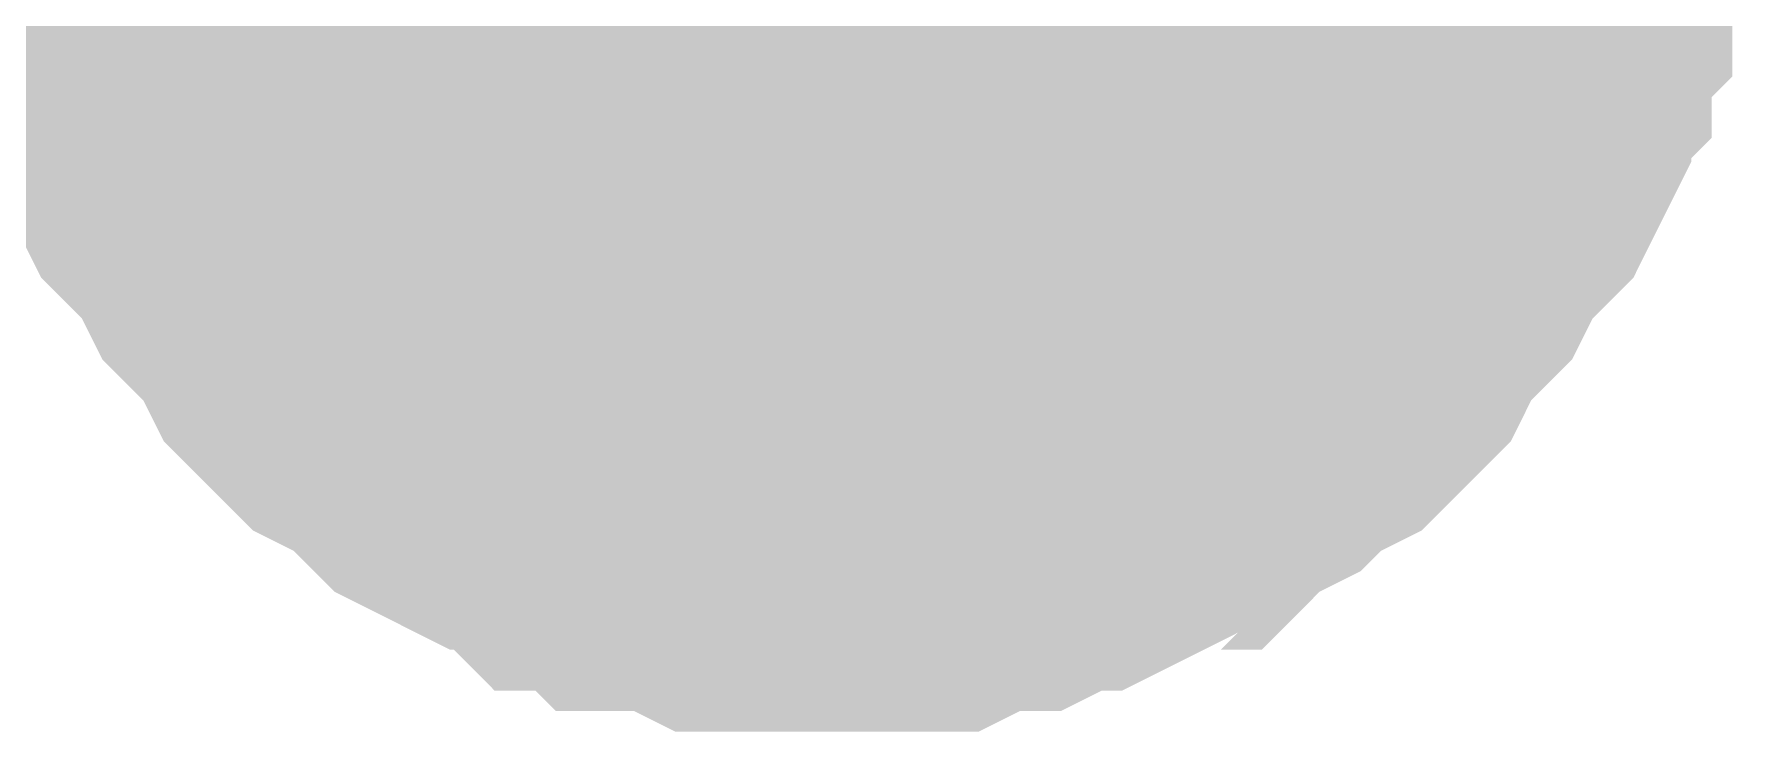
# Model space of a CAD drawing. Header units: inches. Extents: x 0 to 31.5, y 0 to 22.3.
# Drawn here: x 10.47889 to 10.52714, y 12.97372 to 12.99329 of the extents above; entities that cross this region are included whole.
import ezdxf

# ---------------------------------------------------------------- set-up
doc = ezdxf.new("R2010")
doc.units = ezdxf.units.IN
doc.header["$MEASUREMENT"] = 0
doc.layers.add('Sheet', color=255, linetype='Continuous')

msp = doc.modelspace()

# ---------------------------------------------------------------- linework, layer by layer
at = {"layer": 'Sheet'}
msp.add_lwpolyline([(10.49, 13, 0.02, 0.02, 1), (10.51, 13, 0.02, 0.02, 1)], format="xyseb", close=True, dxfattribs=at)
for points in [[(10.501148, 12.97962, 0.0118, 0.0118, 0), (10.5, 12.97962, 0.0118, 0.0118, 0), (10.498852, 12.97962, 0.0118, 0.0118, 0), (10.498278, 12.97962, 0.0118, 0.0118, 0), (10.497129, 12.980194, 0.0118, 0.0118, 0), (10.495981, 12.980194, 0.0118, 0.0118, 0), (10.495407, 12.980768, 0.0118, 0.0118, 0), (10.494259, 12.980768, 0.0118, 0.0118, 0), (10.493684, 12.981343, 0.0118, 0.0118, 0), (10.492536, 12.981917, 0.0118, 0.0118, 0), (10.491962, 12.981917, 0.0118, 0.0118, 0), (10.490814, 12.982491, 0.0118, 0.0118, 0), (10.49024, 12.983066, 0.0118, 0.0118, 0), (10.489665, 12.98364, 0.0118, 0.0118, 0), (10.488517, 12.984214, 0.0118, 0.0118, 0), (10.487943, 12.984788, 0.0118, 0.0118, 0), (10.487369, 12.985363, 0.0118, 0.0118, 0), (10.486795, 12.986511, 0.0118, 0.0118, 0), (10.48622, 12.987085, 0.0118, 0.0118, 0), (10.485646, 12.98766, 0.0118, 0.0118, 0), (10.485072, 12.988808, 0.0118, 0.0118, 0), (10.484498, 12.989382, 0.0118, 0.0118, 0), (10.483924, 12.989957, 0.0118, 0.0118, 0), (10.48335, 12.991105, 0.0118, 0.0118, 0), (10.48335, 12.992254, 0.0118, 0.0118, 0), (10.482776, 12.992828, 0.0118, 0.0118, 0), (10.482776, 12.993977, 0.0118, 0.0118, 0), (10.482201, 12.994551, 0.0118, 0.0118, 0), (10.482201, 12.995699, 0.0118, 0.0118, 0), (10.481627, 12.996848, 0.0118, 0.0118, 0), (10.481627, 12.997422, 0.0118, 0.0118, 0), (10.481627, 12.998571, 0.0118, 0.0118, 0), (10.481627, 12.999719, 0.0118, 0.0118, 0)], [(10.501148, 12.97962, 0.0118, 0.0118, 0), (10.5, 12.97962, 0.0118, 0.0118, 0), (10.498852, 12.97962, 0.0118, 0.0118, 0), (10.498278, 12.97962, 0.0118, 0.0118, 0), (10.497129, 12.980194, 0.0118, 0.0118, 0), (10.495981, 12.980194, 0.0118, 0.0118, 0), (10.495407, 12.980768, 0.0118, 0.0118, 0), (10.494259, 12.980768, 0.0118, 0.0118, 0), (10.493684, 12.981343, 0.0118, 0.0118, 0), (10.492536, 12.981917, 0.0118, 0.0118, 0), (10.491962, 12.981917, 0.0118, 0.0118, 0), (10.490814, 12.982491, 0.0118, 0.0118, 0), (10.49024, 12.983066, 0.0118, 0.0118, 0), (10.489665, 12.98364, 0.0118, 0.0118, 0), (10.488517, 12.984214, 0.0118, 0.0118, 0), (10.487943, 12.984788, 0.0118, 0.0118, 0), (10.487369, 12.985363, 0.0118, 0.0118, 0), (10.486795, 12.986511, 0.0118, 0.0118, 0), (10.48622, 12.987085, 0.0118, 0.0118, 0), (10.485646, 12.98766, 0.0118, 0.0118, 0), (10.485072, 12.988808, 0.0118, 0.0118, 0), (10.484498, 12.989382, 0.0118, 0.0118, 0), (10.483924, 12.989957, 0.0118, 0.0118, 0), (10.48335, 12.991105, 0.0118, 0.0118, 0), (10.48335, 12.992254, 0.0118, 0.0118, 0), (10.482776, 12.992828, 0.0118, 0.0118, 0), (10.482776, 12.993977, 0.0118, 0.0118, 0), (10.482201, 12.994551, 0.0118, 0.0118, 0), (10.482201, 12.995699, 0.0118, 0.0118, 0), (10.481627, 12.996848, 0.0118, 0.0118, 0), (10.481627, 12.997422, 0.0118, 0.0118, 0), (10.481627, 12.998571, 0.0118, 0.0118, 0), (10.481627, 12.999719, 0.0118, 0.0118, 0)], [(10.501148, 12.97962, 0.0118, 0.0118, 0), (10.5, 12.97962, 0.0118, 0.0118, 0), (10.498852, 12.97962, 0.0118, 0.0118, 0), (10.498278, 12.97962, 0.0118, 0.0118, 0), (10.497129, 12.980194, 0.0118, 0.0118, 0), (10.495981, 12.980194, 0.0118, 0.0118, 0), (10.495407, 12.980768, 0.0118, 0.0118, 0), (10.494259, 12.980768, 0.0118, 0.0118, 0), (10.493684, 12.981343, 0.0118, 0.0118, 0), (10.492536, 12.981917, 0.0118, 0.0118, 0), (10.491962, 12.981917, 0.0118, 0.0118, 0), (10.490814, 12.982491, 0.0118, 0.0118, 0), (10.49024, 12.983066, 0.0118, 0.0118, 0), (10.489665, 12.98364, 0.0118, 0.0118, 0), (10.488517, 12.984214, 0.0118, 0.0118, 0), (10.487943, 12.984788, 0.0118, 0.0118, 0), (10.487369, 12.985363, 0.0118, 0.0118, 0), (10.486795, 12.986511, 0.0118, 0.0118, 0), (10.48622, 12.987085, 0.0118, 0.0118, 0), (10.485646, 12.98766, 0.0118, 0.0118, 0), (10.485072, 12.988808, 0.0118, 0.0118, 0), (10.484498, 12.989382, 0.0118, 0.0118, 0), (10.483924, 12.989957, 0.0118, 0.0118, 0), (10.48335, 12.991105, 0.0118, 0.0118, 0), (10.48335, 12.992254, 0.0118, 0.0118, 0), (10.482776, 12.992828, 0.0118, 0.0118, 0), (10.482776, 12.993977, 0.0118, 0.0118, 0), (10.482201, 12.994551, 0.0118, 0.0118, 0), (10.482201, 12.995699, 0.0118, 0.0118, 0), (10.481627, 12.996848, 0.0118, 0.0118, 0), (10.481627, 12.997422, 0.0118, 0.0118, 0), (10.481627, 12.998571, 0.0118, 0.0118, 0), (10.481627, 12.999719, 0.0118, 0.0118, 0)], [(10.501148, 12.97962, 0.0118, 0.0118, 0), (10.5, 12.97962, 0.0118, 0.0118, 0), (10.498852, 12.97962, 0.0118, 0.0118, 0), (10.498278, 12.97962, 0.0118, 0.0118, 0), (10.497129, 12.980194, 0.0118, 0.0118, 0), (10.495981, 12.980194, 0.0118, 0.0118, 0), (10.495407, 12.980768, 0.0118, 0.0118, 0), (10.494259, 12.980768, 0.0118, 0.0118, 0), (10.493684, 12.981343, 0.0118, 0.0118, 0), (10.492536, 12.981917, 0.0118, 0.0118, 0), (10.491962, 12.981917, 0.0118, 0.0118, 0), (10.490814, 12.982491, 0.0118, 0.0118, 0), (10.49024, 12.983066, 0.0118, 0.0118, 0), (10.489665, 12.98364, 0.0118, 0.0118, 0), (10.488517, 12.984214, 0.0118, 0.0118, 0), (10.487943, 12.984788, 0.0118, 0.0118, 0), (10.487369, 12.985363, 0.0118, 0.0118, 0), (10.486795, 12.986511, 0.0118, 0.0118, 0), (10.48622, 12.987085, 0.0118, 0.0118, 0), (10.485646, 12.98766, 0.0118, 0.0118, 0), (10.485072, 12.988808, 0.0118, 0.0118, 0), (10.484498, 12.989382, 0.0118, 0.0118, 0), (10.483924, 12.989957, 0.0118, 0.0118, 0), (10.48335, 12.991105, 0.0118, 0.0118, 0), (10.48335, 12.992254, 0.0118, 0.0118, 0), (10.482776, 12.992828, 0.0118, 0.0118, 0), (10.482776, 12.993977, 0.0118, 0.0118, 0), (10.482201, 12.994551, 0.0118, 0.0118, 0), (10.482201, 12.995699, 0.0118, 0.0118, 0), (10.481627, 12.996848, 0.0118, 0.0118, 0), (10.481627, 12.997422, 0.0118, 0.0118, 0), (10.481627, 12.998571, 0.0118, 0.0118, 0), (10.481627, 12.999719, 0.0118, 0.0118, 0)], [(10.521243, 12.999719, 0.0118, 0.0118, 0), (10.521243, 12.998571, 0.0118, 0.0118, 0), (10.521243, 12.997422, 0.0118, 0.0118, 0), (10.521243, 12.996848, 0.0118, 0.0118, 0), (10.520669, 12.995699, 0.0118, 0.0118, 0), (10.520669, 12.994551, 0.0118, 0.0118, 0), (10.520095, 12.993977, 0.0118, 0.0118, 0), (10.520095, 12.992828, 0.0118, 0.0118, 0), (10.519521, 12.992254, 0.0118, 0.0118, 0), (10.519521, 12.991105, 0.0118, 0.0118, 0), (10.518947, 12.989957, 0.0118, 0.0118, 0), (10.518373, 12.989382, 0.0118, 0.0118, 0), (10.517799, 12.988808, 0.0118, 0.0118, 0), (10.517224, 12.98766, 0.0118, 0.0118, 0), (10.51665, 12.987085, 0.0118, 0.0118, 0), (10.516076, 12.986511, 0.0118, 0.0118, 0), (10.515502, 12.985363, 0.0118, 0.0118, 0), (10.514928, 12.984788, 0.0118, 0.0118, 0), (10.514354, 12.984214, 0.0118, 0.0118, 0), (10.513205, 12.98364, 0.0118, 0.0118, 0), (10.512631, 12.983066, 0.0118, 0.0118, 0), (10.511483, 12.982491, 0.0118, 0.0118, 0), (10.510909, 12.981917, 0.0118, 0.0118, 0), (10.50976, 12.981917, 0.0118, 0.0118, 0), (10.509186, 12.981343, 0.0118, 0.0118, 0), (10.508038, 12.980768, 0.0118, 0.0118, 0), (10.507464, 12.980768, 0.0118, 0.0118, 0), (10.506316, 12.980194, 0.0118, 0.0118, 0), (10.505167, 12.980194, 0.0118, 0.0118, 0), (10.504019, 12.97962, 0.0118, 0.0118, 0), (10.503445, 12.97962, 0.0118, 0.0118, 0), (10.502297, 12.97962, 0.0118, 0.0118, 0), (10.501148, 12.97962, 0.0118, 0.0118, 0)], [(10.521243, 12.999719, 0.0118, 0.0118, 0), (10.521243, 12.998571, 0.0118, 0.0118, 0), (10.521243, 12.997422, 0.0118, 0.0118, 0), (10.521243, 12.996848, 0.0118, 0.0118, 0), (10.520669, 12.995699, 0.0118, 0.0118, 0), (10.520669, 12.994551, 0.0118, 0.0118, 0), (10.520095, 12.993977, 0.0118, 0.0118, 0), (10.520095, 12.992828, 0.0118, 0.0118, 0), (10.519521, 12.992254, 0.0118, 0.0118, 0), (10.519521, 12.991105, 0.0118, 0.0118, 0), (10.518947, 12.989957, 0.0118, 0.0118, 0), (10.518373, 12.989382, 0.0118, 0.0118, 0), (10.517799, 12.988808, 0.0118, 0.0118, 0), (10.517224, 12.98766, 0.0118, 0.0118, 0), (10.51665, 12.987085, 0.0118, 0.0118, 0), (10.516076, 12.986511, 0.0118, 0.0118, 0), (10.515502, 12.985363, 0.0118, 0.0118, 0), (10.514928, 12.984788, 0.0118, 0.0118, 0), (10.514354, 12.984214, 0.0118, 0.0118, 0), (10.513205, 12.98364, 0.0118, 0.0118, 0), (10.512631, 12.983066, 0.0118, 0.0118, 0), (10.511483, 12.982491, 0.0118, 0.0118, 0), (10.510909, 12.981917, 0.0118, 0.0118, 0), (10.50976, 12.981917, 0.0118, 0.0118, 0), (10.509186, 12.981343, 0.0118, 0.0118, 0), (10.508038, 12.980768, 0.0118, 0.0118, 0), (10.507464, 12.980768, 0.0118, 0.0118, 0), (10.506316, 12.980194, 0.0118, 0.0118, 0), (10.505167, 12.980194, 0.0118, 0.0118, 0), (10.504019, 12.97962, 0.0118, 0.0118, 0), (10.503445, 12.97962, 0.0118, 0.0118, 0), (10.502297, 12.97962, 0.0118, 0.0118, 0), (10.501148, 12.97962, 0.0118, 0.0118, 0)], [(10.521243, 12.999719, 0.0118, 0.0118, 0), (10.521243, 12.998571, 0.0118, 0.0118, 0), (10.521243, 12.997422, 0.0118, 0.0118, 0), (10.521243, 12.996848, 0.0118, 0.0118, 0), (10.520669, 12.995699, 0.0118, 0.0118, 0), (10.520669, 12.994551, 0.0118, 0.0118, 0), (10.520095, 12.993977, 0.0118, 0.0118, 0), (10.520095, 12.992828, 0.0118, 0.0118, 0), (10.519521, 12.992254, 0.0118, 0.0118, 0), (10.519521, 12.991105, 0.0118, 0.0118, 0), (10.518947, 12.989957, 0.0118, 0.0118, 0), (10.518373, 12.989382, 0.0118, 0.0118, 0), (10.517799, 12.988808, 0.0118, 0.0118, 0), (10.517224, 12.98766, 0.0118, 0.0118, 0), (10.51665, 12.987085, 0.0118, 0.0118, 0), (10.516076, 12.986511, 0.0118, 0.0118, 0), (10.515502, 12.985363, 0.0118, 0.0118, 0), (10.514928, 12.984788, 0.0118, 0.0118, 0), (10.514354, 12.984214, 0.0118, 0.0118, 0), (10.513205, 12.98364, 0.0118, 0.0118, 0), (10.512631, 12.983066, 0.0118, 0.0118, 0), (10.511483, 12.982491, 0.0118, 0.0118, 0), (10.510909, 12.981917, 0.0118, 0.0118, 0), (10.50976, 12.981917, 0.0118, 0.0118, 0), (10.509186, 12.981343, 0.0118, 0.0118, 0), (10.508038, 12.980768, 0.0118, 0.0118, 0), (10.507464, 12.980768, 0.0118, 0.0118, 0), (10.506316, 12.980194, 0.0118, 0.0118, 0), (10.505167, 12.980194, 0.0118, 0.0118, 0), (10.504019, 12.97962, 0.0118, 0.0118, 0), (10.503445, 12.97962, 0.0118, 0.0118, 0), (10.502297, 12.97962, 0.0118, 0.0118, 0), (10.501148, 12.97962, 0.0118, 0.0118, 0)], [(10.521243, 12.999719, 0.0118, 0.0118, 0), (10.521243, 12.998571, 0.0118, 0.0118, 0), (10.521243, 12.997422, 0.0118, 0.0118, 0), (10.521243, 12.996848, 0.0118, 0.0118, 0), (10.520669, 12.995699, 0.0118, 0.0118, 0), (10.520669, 12.994551, 0.0118, 0.0118, 0), (10.520095, 12.993977, 0.0118, 0.0118, 0), (10.520095, 12.992828, 0.0118, 0.0118, 0), (10.519521, 12.992254, 0.0118, 0.0118, 0), (10.519521, 12.991105, 0.0118, 0.0118, 0), (10.518947, 12.989957, 0.0118, 0.0118, 0), (10.518373, 12.989382, 0.0118, 0.0118, 0), (10.517799, 12.988808, 0.0118, 0.0118, 0), (10.517224, 12.98766, 0.0118, 0.0118, 0), (10.51665, 12.987085, 0.0118, 0.0118, 0), (10.516076, 12.986511, 0.0118, 0.0118, 0), (10.515502, 12.985363, 0.0118, 0.0118, 0), (10.514928, 12.984788, 0.0118, 0.0118, 0), (10.514354, 12.984214, 0.0118, 0.0118, 0), (10.513205, 12.98364, 0.0118, 0.0118, 0), (10.512631, 12.983066, 0.0118, 0.0118, 0), (10.511483, 12.982491, 0.0118, 0.0118, 0), (10.510909, 12.981917, 0.0118, 0.0118, 0), (10.50976, 12.981917, 0.0118, 0.0118, 0), (10.509186, 12.981343, 0.0118, 0.0118, 0), (10.508038, 12.980768, 0.0118, 0.0118, 0), (10.507464, 12.980768, 0.0118, 0.0118, 0), (10.506316, 12.980194, 0.0118, 0.0118, 0), (10.505167, 12.980194, 0.0118, 0.0118, 0), (10.504019, 12.97962, 0.0118, 0.0118, 0), (10.503445, 12.97962, 0.0118, 0.0118, 0), (10.502297, 12.97962, 0.0118, 0.0118, 0), (10.501148, 12.97962, 0.0118, 0.0118, 0)], [(10.501148, 12.97962, 0.0039, 0.0039, 0), (10.5, 12.97962, 0.0039, 0.0039, 0), (10.498852, 12.97962, 0.0039, 0.0039, 0), (10.498278, 12.97962, 0.0039, 0.0039, 0), (10.497129, 12.980194, 0.0039, 0.0039, 0), (10.495981, 12.980194, 0.0039, 0.0039, 0), (10.495407, 12.980768, 0.0039, 0.0039, 0), (10.494259, 12.980768, 0.0039, 0.0039, 0), (10.493684, 12.981343, 0.0039, 0.0039, 0), (10.492536, 12.981917, 0.0039, 0.0039, 0), (10.491962, 12.981917, 0.0039, 0.0039, 0), (10.490814, 12.982491, 0.0039, 0.0039, 0), (10.49024, 12.983066, 0.0039, 0.0039, 0), (10.489665, 12.98364, 0.0039, 0.0039, 0), (10.488517, 12.984214, 0.0039, 0.0039, 0), (10.487943, 12.984788, 0.0039, 0.0039, 0), (10.487369, 12.985363, 0.0039, 0.0039, 0), (10.486795, 12.986511, 0.0039, 0.0039, 0), (10.48622, 12.987085, 0.0039, 0.0039, 0), (10.485646, 12.98766, 0.0039, 0.0039, 0), (10.485072, 12.988808, 0.0039, 0.0039, 0), (10.484498, 12.989382, 0.0039, 0.0039, 0), (10.483924, 12.989957, 0.0039, 0.0039, 0), (10.48335, 12.991105, 0.0039, 0.0039, 0), (10.48335, 12.992254, 0.0039, 0.0039, 0), (10.482776, 12.992828, 0.0039, 0.0039, 0), (10.482776, 12.993977, 0.0039, 0.0039, 0), (10.482201, 12.994551, 0.0039, 0.0039, 0), (10.482201, 12.995699, 0.0039, 0.0039, 0)], [(10.501148, 12.97962, 0.0039, 0.0039, 0), (10.5, 12.97962, 0.0039, 0.0039, 0), (10.498852, 12.97962, 0.0039, 0.0039, 0), (10.498278, 12.97962, 0.0039, 0.0039, 0), (10.497129, 12.980194, 0.0039, 0.0039, 0), (10.495981, 12.980194, 0.0039, 0.0039, 0), (10.495407, 12.980768, 0.0039, 0.0039, 0), (10.494259, 12.980768, 0.0039, 0.0039, 0), (10.493684, 12.981343, 0.0039, 0.0039, 0), (10.492536, 12.981917, 0.0039, 0.0039, 0), (10.491962, 12.981917, 0.0039, 0.0039, 0), (10.490814, 12.982491, 0.0039, 0.0039, 0), (10.49024, 12.983066, 0.0039, 0.0039, 0), (10.489665, 12.98364, 0.0039, 0.0039, 0), (10.488517, 12.984214, 0.0039, 0.0039, 0), (10.487943, 12.984788, 0.0039, 0.0039, 0), (10.487369, 12.985363, 0.0039, 0.0039, 0), (10.486795, 12.986511, 0.0039, 0.0039, 0), (10.48622, 12.987085, 0.0039, 0.0039, 0), (10.485646, 12.98766, 0.0039, 0.0039, 0), (10.485072, 12.988808, 0.0039, 0.0039, 0), (10.484498, 12.989382, 0.0039, 0.0039, 0), (10.483924, 12.989957, 0.0039, 0.0039, 0), (10.48335, 12.991105, 0.0039, 0.0039, 0), (10.48335, 12.992254, 0.0039, 0.0039, 0), (10.482776, 12.992828, 0.0039, 0.0039, 0), (10.482776, 12.993977, 0.0039, 0.0039, 0), (10.482201, 12.994551, 0.0039, 0.0039, 0), (10.482201, 12.995699, 0.0039, 0.0039, 0)], [(10.501148, 12.97962, 0.0039, 0.0039, 0), (10.5, 12.97962, 0.0039, 0.0039, 0), (10.498852, 12.97962, 0.0039, 0.0039, 0), (10.498278, 12.97962, 0.0039, 0.0039, 0), (10.497129, 12.980194, 0.0039, 0.0039, 0), (10.495981, 12.980194, 0.0039, 0.0039, 0), (10.495407, 12.980768, 0.0039, 0.0039, 0), (10.494259, 12.980768, 0.0039, 0.0039, 0), (10.493684, 12.981343, 0.0039, 0.0039, 0), (10.492536, 12.981917, 0.0039, 0.0039, 0), (10.491962, 12.981917, 0.0039, 0.0039, 0), (10.490814, 12.982491, 0.0039, 0.0039, 0), (10.49024, 12.983066, 0.0039, 0.0039, 0), (10.489665, 12.98364, 0.0039, 0.0039, 0), (10.488517, 12.984214, 0.0039, 0.0039, 0), (10.487943, 12.984788, 0.0039, 0.0039, 0), (10.487369, 12.985363, 0.0039, 0.0039, 0), (10.486795, 12.986511, 0.0039, 0.0039, 0), (10.48622, 12.987085, 0.0039, 0.0039, 0), (10.485646, 12.98766, 0.0039, 0.0039, 0), (10.485072, 12.988808, 0.0039, 0.0039, 0), (10.484498, 12.989382, 0.0039, 0.0039, 0), (10.483924, 12.989957, 0.0039, 0.0039, 0), (10.48335, 12.991105, 0.0039, 0.0039, 0), (10.48335, 12.992254, 0.0039, 0.0039, 0), (10.482776, 12.992828, 0.0039, 0.0039, 0), (10.482776, 12.993977, 0.0039, 0.0039, 0), (10.482201, 12.994551, 0.0039, 0.0039, 0), (10.482201, 12.995699, 0.0039, 0.0039, 0)], [(10.501148, 12.97962, 0.0039, 0.0039, 0), (10.5, 12.97962, 0.0039, 0.0039, 0), (10.498852, 12.97962, 0.0039, 0.0039, 0), (10.498278, 12.97962, 0.0039, 0.0039, 0), (10.497129, 12.980194, 0.0039, 0.0039, 0), (10.495981, 12.980194, 0.0039, 0.0039, 0), (10.495407, 12.980768, 0.0039, 0.0039, 0), (10.494259, 12.980768, 0.0039, 0.0039, 0), (10.493684, 12.981343, 0.0039, 0.0039, 0), (10.492536, 12.981917, 0.0039, 0.0039, 0), (10.491962, 12.981917, 0.0039, 0.0039, 0), (10.490814, 12.982491, 0.0039, 0.0039, 0), (10.49024, 12.983066, 0.0039, 0.0039, 0), (10.489665, 12.98364, 0.0039, 0.0039, 0), (10.488517, 12.984214, 0.0039, 0.0039, 0), (10.487943, 12.984788, 0.0039, 0.0039, 0), (10.487369, 12.985363, 0.0039, 0.0039, 0), (10.486795, 12.986511, 0.0039, 0.0039, 0), (10.48622, 12.987085, 0.0039, 0.0039, 0), (10.485646, 12.98766, 0.0039, 0.0039, 0), (10.485072, 12.988808, 0.0039, 0.0039, 0), (10.484498, 12.989382, 0.0039, 0.0039, 0), (10.483924, 12.989957, 0.0039, 0.0039, 0), (10.48335, 12.991105, 0.0039, 0.0039, 0), (10.48335, 12.992254, 0.0039, 0.0039, 0), (10.482776, 12.992828, 0.0039, 0.0039, 0), (10.482776, 12.993977, 0.0039, 0.0039, 0), (10.482201, 12.994551, 0.0039, 0.0039, 0), (10.482201, 12.995699, 0.0039, 0.0039, 0)], [(10.520669, 12.995699, 0.0039, 0.0039, 0), (10.520669, 12.994551, 0.0039, 0.0039, 0), (10.520095, 12.993977, 0.0039, 0.0039, 0), (10.520095, 12.992828, 0.0039, 0.0039, 0), (10.519521, 12.992254, 0.0039, 0.0039, 0), (10.519521, 12.991105, 0.0039, 0.0039, 0), (10.518947, 12.989957, 0.0039, 0.0039, 0), (10.518373, 12.989382, 0.0039, 0.0039, 0), (10.517799, 12.988808, 0.0039, 0.0039, 0), (10.517224, 12.98766, 0.0039, 0.0039, 0), (10.51665, 12.987085, 0.0039, 0.0039, 0), (10.516076, 12.986511, 0.0039, 0.0039, 0), (10.515502, 12.985363, 0.0039, 0.0039, 0), (10.514928, 12.984788, 0.0039, 0.0039, 0), (10.514354, 12.984214, 0.0039, 0.0039, 0), (10.513205, 12.98364, 0.0039, 0.0039, 0), (10.512631, 12.983066, 0.0039, 0.0039, 0), (10.511483, 12.982491, 0.0039, 0.0039, 0), (10.510909, 12.981917, 0.0039, 0.0039, 0), (10.50976, 12.981917, 0.0039, 0.0039, 0), (10.509186, 12.981343, 0.0039, 0.0039, 0), (10.508038, 12.980768, 0.0039, 0.0039, 0), (10.507464, 12.980768, 0.0039, 0.0039, 0), (10.506316, 12.980194, 0.0039, 0.0039, 0), (10.505167, 12.980194, 0.0039, 0.0039, 0), (10.504019, 12.97962, 0.0039, 0.0039, 0), (10.503445, 12.97962, 0.0039, 0.0039, 0), (10.502297, 12.97962, 0.0039, 0.0039, 0), (10.501148, 12.97962, 0.0039, 0.0039, 0)], [(10.520669, 12.995699, 0.0039, 0.0039, 0), (10.520669, 12.994551, 0.0039, 0.0039, 0), (10.520095, 12.993977, 0.0039, 0.0039, 0), (10.520095, 12.992828, 0.0039, 0.0039, 0), (10.519521, 12.992254, 0.0039, 0.0039, 0), (10.519521, 12.991105, 0.0039, 0.0039, 0), (10.518947, 12.989957, 0.0039, 0.0039, 0), (10.518373, 12.989382, 0.0039, 0.0039, 0), (10.517799, 12.988808, 0.0039, 0.0039, 0), (10.517224, 12.98766, 0.0039, 0.0039, 0), (10.51665, 12.987085, 0.0039, 0.0039, 0), (10.516076, 12.986511, 0.0039, 0.0039, 0), (10.515502, 12.985363, 0.0039, 0.0039, 0), (10.514928, 12.984788, 0.0039, 0.0039, 0), (10.514354, 12.984214, 0.0039, 0.0039, 0), (10.513205, 12.98364, 0.0039, 0.0039, 0), (10.512631, 12.983066, 0.0039, 0.0039, 0), (10.511483, 12.982491, 0.0039, 0.0039, 0), (10.510909, 12.981917, 0.0039, 0.0039, 0), (10.50976, 12.981917, 0.0039, 0.0039, 0), (10.509186, 12.981343, 0.0039, 0.0039, 0), (10.508038, 12.980768, 0.0039, 0.0039, 0), (10.507464, 12.980768, 0.0039, 0.0039, 0), (10.506316, 12.980194, 0.0039, 0.0039, 0), (10.505167, 12.980194, 0.0039, 0.0039, 0), (10.504019, 12.97962, 0.0039, 0.0039, 0), (10.503445, 12.97962, 0.0039, 0.0039, 0), (10.502297, 12.97962, 0.0039, 0.0039, 0), (10.501148, 12.97962, 0.0039, 0.0039, 0)], [(10.520669, 12.995699, 0.0039, 0.0039, 0), (10.520669, 12.994551, 0.0039, 0.0039, 0), (10.520095, 12.993977, 0.0039, 0.0039, 0), (10.520095, 12.992828, 0.0039, 0.0039, 0), (10.519521, 12.992254, 0.0039, 0.0039, 0), (10.519521, 12.991105, 0.0039, 0.0039, 0), (10.518947, 12.989957, 0.0039, 0.0039, 0), (10.518373, 12.989382, 0.0039, 0.0039, 0), (10.517799, 12.988808, 0.0039, 0.0039, 0), (10.517224, 12.98766, 0.0039, 0.0039, 0), (10.51665, 12.987085, 0.0039, 0.0039, 0), (10.516076, 12.986511, 0.0039, 0.0039, 0), (10.515502, 12.985363, 0.0039, 0.0039, 0), (10.514928, 12.984788, 0.0039, 0.0039, 0), (10.514354, 12.984214, 0.0039, 0.0039, 0), (10.513205, 12.98364, 0.0039, 0.0039, 0), (10.512631, 12.983066, 0.0039, 0.0039, 0), (10.511483, 12.982491, 0.0039, 0.0039, 0), (10.510909, 12.981917, 0.0039, 0.0039, 0), (10.50976, 12.981917, 0.0039, 0.0039, 0), (10.509186, 12.981343, 0.0039, 0.0039, 0), (10.508038, 12.980768, 0.0039, 0.0039, 0), (10.507464, 12.980768, 0.0039, 0.0039, 0), (10.506316, 12.980194, 0.0039, 0.0039, 0), (10.505167, 12.980194, 0.0039, 0.0039, 0), (10.504019, 12.97962, 0.0039, 0.0039, 0), (10.503445, 12.97962, 0.0039, 0.0039, 0), (10.502297, 12.97962, 0.0039, 0.0039, 0), (10.501148, 12.97962, 0.0039, 0.0039, 0)], [(10.520669, 12.995699, 0.0039, 0.0039, 0), (10.520669, 12.994551, 0.0039, 0.0039, 0), (10.520095, 12.993977, 0.0039, 0.0039, 0), (10.520095, 12.992828, 0.0039, 0.0039, 0), (10.519521, 12.992254, 0.0039, 0.0039, 0), (10.519521, 12.991105, 0.0039, 0.0039, 0), (10.518947, 12.989957, 0.0039, 0.0039, 0), (10.518373, 12.989382, 0.0039, 0.0039, 0), (10.517799, 12.988808, 0.0039, 0.0039, 0), (10.517224, 12.98766, 0.0039, 0.0039, 0), (10.51665, 12.987085, 0.0039, 0.0039, 0), (10.516076, 12.986511, 0.0039, 0.0039, 0), (10.515502, 12.985363, 0.0039, 0.0039, 0), (10.514928, 12.984788, 0.0039, 0.0039, 0), (10.514354, 12.984214, 0.0039, 0.0039, 0), (10.513205, 12.98364, 0.0039, 0.0039, 0), (10.512631, 12.983066, 0.0039, 0.0039, 0), (10.511483, 12.982491, 0.0039, 0.0039, 0), (10.510909, 12.981917, 0.0039, 0.0039, 0), (10.50976, 12.981917, 0.0039, 0.0039, 0), (10.509186, 12.981343, 0.0039, 0.0039, 0), (10.508038, 12.980768, 0.0039, 0.0039, 0), (10.507464, 12.980768, 0.0039, 0.0039, 0), (10.506316, 12.980194, 0.0039, 0.0039, 0), (10.505167, 12.980194, 0.0039, 0.0039, 0), (10.504019, 12.97962, 0.0039, 0.0039, 0), (10.503445, 12.97962, 0.0039, 0.0039, 0), (10.502297, 12.97962, 0.0039, 0.0039, 0), (10.501148, 12.97962, 0.0039, 0.0039, 0)]]:
    msp.add_lwpolyline(points, format="xyseb", dxfattribs=at)

doc.saveas('drawing.dxf')
